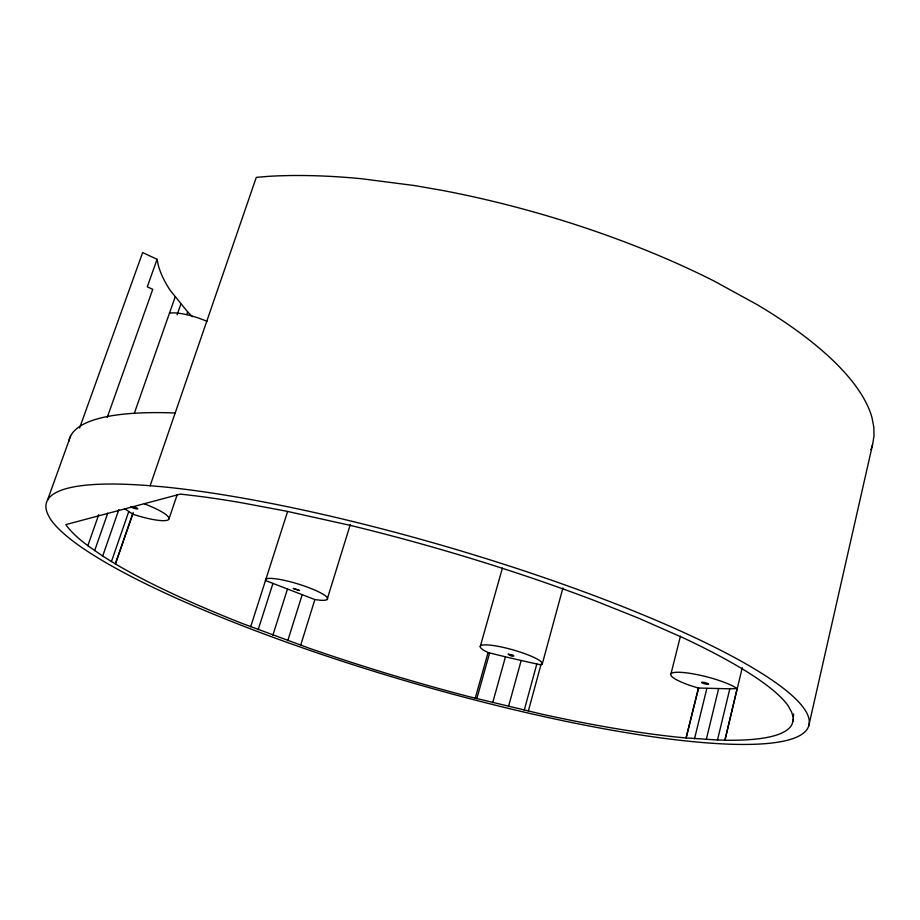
<?xml version="1.0" encoding="UTF-8"?>
<svg xmlns="http://www.w3.org/2000/svg" width="920" height="920" viewBox="0 0 920 920"><rect width="100%" height="100%" fill="white"/><g stroke="black" fill="none" stroke-linecap="round" stroke-linejoin="round"><path stroke-width="1.38" d="M808.76 725.834L872.608 444.417L874 436.103L873.839 427.259L872.056 417.898A379.558 129.053 16.3 0 0 757.401 304.773L713.943 280.968A379.558 129.053 16.3 0 0 442.267 190.405L414.575 185.564L361.433 178.721A379.558 129.053 16.3 0 0 268.571 176.341L256.3 177.364L150.132 485.737A397.06 70.115 16.3 0 0 48.277 515.177L50.014 518.443A397.256 70.15 16.3 0 0 560.591 720.21A397.256 70.15 16.3 0 0 750.605 666.597A397.256 70.15 16.3 0 0 162.334 486.749L150.132 485.737M793.523 718.831L792.741 721.613L793.638 714M729.813 688.804L698.383 688.033L686.113 737.932L717.496 739.99L729.813 688.804L737.115 688.597L724.971 740.22A380.983 67.137 16.3 0 0 791.832 724.753L792.89 721.625M724.88 740.22L742.256 667.713M706.295 739.473L718.589 688.781M133.17 512.44L115.391 563.903L118.013 565.49A380.983 67.137 16.3 0 0 242.213 623.438L309.258 648.232A380.983 67.137 16.3 0 0 470.361 696.992L541.661 714.127A380.983 67.137 16.3 0 0 686.078 737.978L698.648 687.964M694.554 738.668L706.836 688.459M671.013 673.704L680.432 636.18M524.227 710.182L536.82 663.998L540.914 664.872L542.271 663.975L562.936 587.926M528.333 711.114L541.132 663.987M508.518 706.502L521.18 660.502L536.82 663.998M492.706 702.65L505.448 656.822L521.18 660.502M475.237 698.234L488.06 652.567L483.954 650.382A32.212 5.52 15.8 0 1 504.689 647.726A32.212 5.52 15.8 0 1 542.271 663.975M476.813 698.636L489.635 652.958L505.448 656.822M480.263 646.507L502.412 568.077M327.094 599.541L350.29 524.549M300.679 645.207L314.881 599.564L320.263 600.242A32.579 5.623 17.1 0 0 309.2 587.799A32.579 5.623 17.1 0 0 265.57 579.347L265.489 580.531L314.881 599.564M287.799 640.607L302.151 594.86M272.883 635.145L287.408 589.248M258.209 629.625L272.906 583.544M250.689 626.727L287.477 511.876M168.981 518.903L177.261 494.5M115.391 563.903L132.756 514.188L124.499 508.599M115.563 563.96L111.446 561.534L128.754 511.577M111.446 561.534L102.695 556.036L118.852 509.599M186.76 314.536L187.668 311.926L170.246 290.409A364.067 123.556 16.3 0 1 158.217 265.029L157.09 259.29L142.646 252.563L79.614 427.972M102.695 556.036L87.826 545.709L98.751 514.613M134.366 413.183L175.099 297.148M94.645 550.643L107.766 513.13M177.123 314.801L180.803 304.255M157.09 259.29L147.269 286.81L152.755 289.317L107.215 417.473M47.483 500.192L70.656 435.896M169.51 313.087L173.546 312.846A35.604 10.442 19.5 0 1 207.207 321.448M717.496 739.99L724.764 740.14M488.06 652.567L489.635 652.958M698.383 688.033L691.219 685.825A35.661 6.52 14.5 0 1 678.557 672.255A35.661 6.52 14.5 0 1 733.55 686.377L737.115 688.597M132.756 514.188L133.227 514.36A36.685 6.842 18.3 0 0 168.567 519.57A36.685 6.842 18.3 0 0 144.417 503.849M87.826 545.709L81.903 541.109A380.983 67.137 16.3 0 1 65.826 524.596L180.412 494.086L185.115 494.649A341.021 61.168 16.5 0 1 243.087 503.044L286.534 511.209L350.416 525.423A380.983 67.137 16.3 0 1 595.217 600.841L638.537 618.148L683.341 637.894A380.983 67.137 16.3 0 1 788.21 705.824L791.786 712.425L793.005 716.749M187.668 311.926L192.406 316.721M872.608 444.417A379.558 129.053 16.3 0 1 870.849 449.65M132.721 506.506A3.668 0.678 18.3 0 1 137.586 508.507A3.668 0.678 18.3 0 1 134.55 508.449A3.668 0.678 18.3 0 1 130.743 506.471M68.839 441.393A392.909 84.456 16.3 0 1 175.179 412.976M293.377 588.466L299.506 590.49L293.377 588.466M508.277 654.246C513.417 658.329 517.511 655.074 508.277 654.246M708.504 684.238L708.25 684.342A3.565 0.655 14.5 0 1 704.996 683.928A3.565 0.655 14.5 0 1 701.868 682.709L701.661 682.49A3.565 0.655 14.5 0 1 705.192 682.629A3.565 0.655 14.5 0 1 708.504 684.238"/></g></svg>
